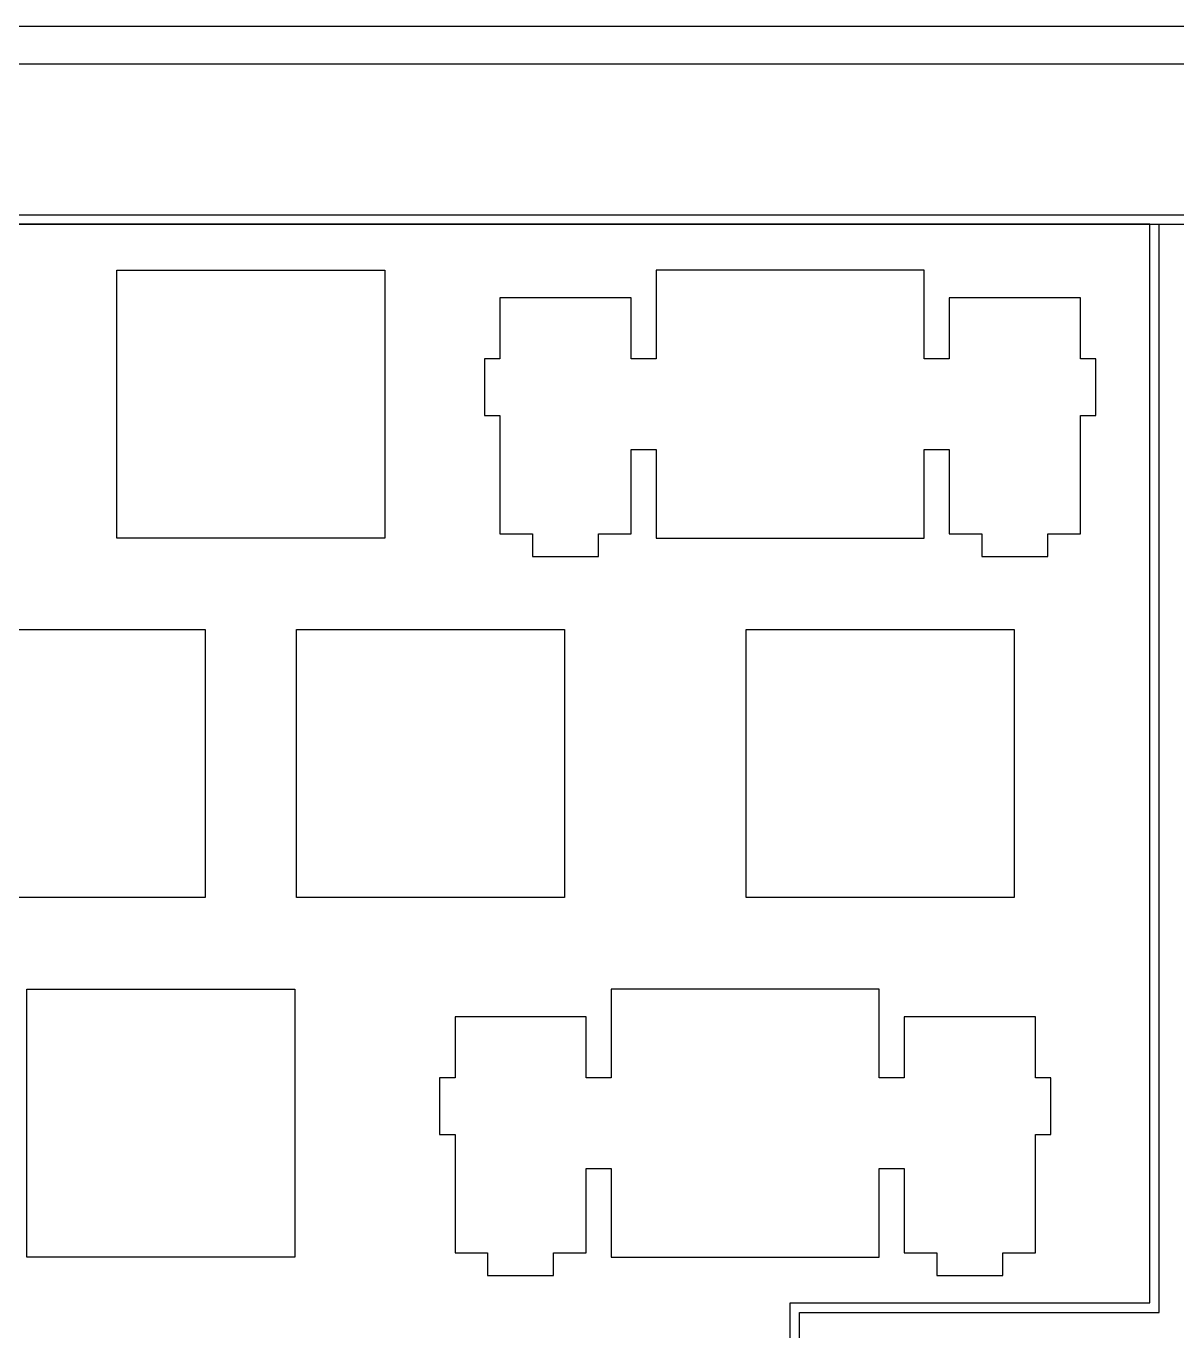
# Model space of a CAD drawing. Extents: x 9 to 205, y 12 to 128.
# Drawn here: x 111.5 to 172.5, y 59.2 to 128.3 of the extents above; entities that cross this region are included whole.
import ezdxf

# ---------------------------------------------------------------- set-up
doc = ezdxf.new("R2010")
doc.units = 0
doc.header["$MEASUREMENT"] = 0
doc.layers.get('0').update_dxf_attribs({"linetype": 'CONTINUOUS'})

msp = doc.modelspace()

# ---------------------------------------------------------------- linework, layer by layer
at = {"color": 0}
for p, q in [((18.664, 128.338), (205.381, 128.338)), ((18.664, 126.338), (203.381, 126.338)), ((18.664, 118.338), (195.381, 118.338)), ((18.664, 117.838), (194.881, 117.838)), ((171.569, 60.188), (171.569, 117.842)), ((152.517, 41.138), (152.517, 60.188)), ((152.517, 60.188), (171.569, 60.188))]:
    msp.add_line(p, q, dxfattribs=at)
for points in [[(18.664, 98.79), (9.139, 98.79), (9.139, 79.738), (13.903, 79.738), (13.903, 60.688), (23.428, 60.688), (23.428, 41.64), (18.664, 41.64), (18.664, 22.589), (132.969, 22.589), (132.969, 41.638), (152.017, 41.638), (152.017, 60.688), (171.069, 60.688), (171.069, 117.842), (18.664, 117.842)], [(130.542, 115.414), (130.542, 101.214), (116.343, 101.214), (116.343, 115.414)], [(144.916, 110.714), (143.592, 110.714), (143.592, 113.945), (136.641, 113.945), (136.641, 110.714), (135.817, 110.714), (135.817, 107.714), (136.641, 107.714), (136.641, 101.444), (138.367, 101.444), (138.367, 100.244), (141.867, 100.244), (141.867, 101.444), (143.592, 101.444), (143.592, 105.913), (144.916, 105.913), (144.916, 101.214), (159.117, 101.214), (159.117, 105.913), (160.443, 105.913), (160.443, 101.444), (162.167, 101.444), (162.167, 100.244), (165.667, 100.244), (165.667, 101.444), (167.391, 101.444), (167.391, 107.714), (168.216, 107.714), (168.216, 110.714), (167.391, 110.714), (167.391, 113.945), (160.443, 113.945), (160.443, 110.714), (159.117, 110.714), (159.117, 115.414), (144.916, 115.414)], [(121.017, 96.364), (121.017, 82.164), (106.817, 82.164), (106.817, 96.364)], [(140.067, 96.364), (140.067, 82.164), (125.868, 82.164), (125.868, 96.364)], [(163.88, 96.364), (163.88, 82.164), (149.679, 82.164), (149.679, 96.364)], [(125.78, 77.314), (125.78, 63.114), (111.579, 63.114), (111.579, 77.314)], [(142.535, 72.614), (141.211, 72.614), (141.211, 75.845), (134.26, 75.845), (134.26, 72.614), (133.436, 72.614), (133.436, 69.614), (134.26, 69.614), (134.26, 63.344), (135.985, 63.344), (135.985, 62.144), (139.486, 62.144), (139.486, 63.344), (141.211, 63.344), (141.211, 67.813), (142.535, 67.813), (142.535, 63.114), (156.736, 63.114), (156.736, 67.813), (158.06, 67.813), (158.06, 63.344), (159.786, 63.344), (159.786, 62.144), (163.286, 62.144), (163.286, 63.344), (165.011, 63.344), (165.011, 69.614), (165.835, 69.614), (165.835, 72.614), (165.011, 72.614), (165.011, 75.845), (158.06, 75.845), (158.06, 72.614), (156.736, 72.614), (156.736, 77.314), (142.535, 77.314)]]:
    msp.add_lwpolyline(points, close=True, dxfattribs=at)

doc.saveas('drawing.dxf')
